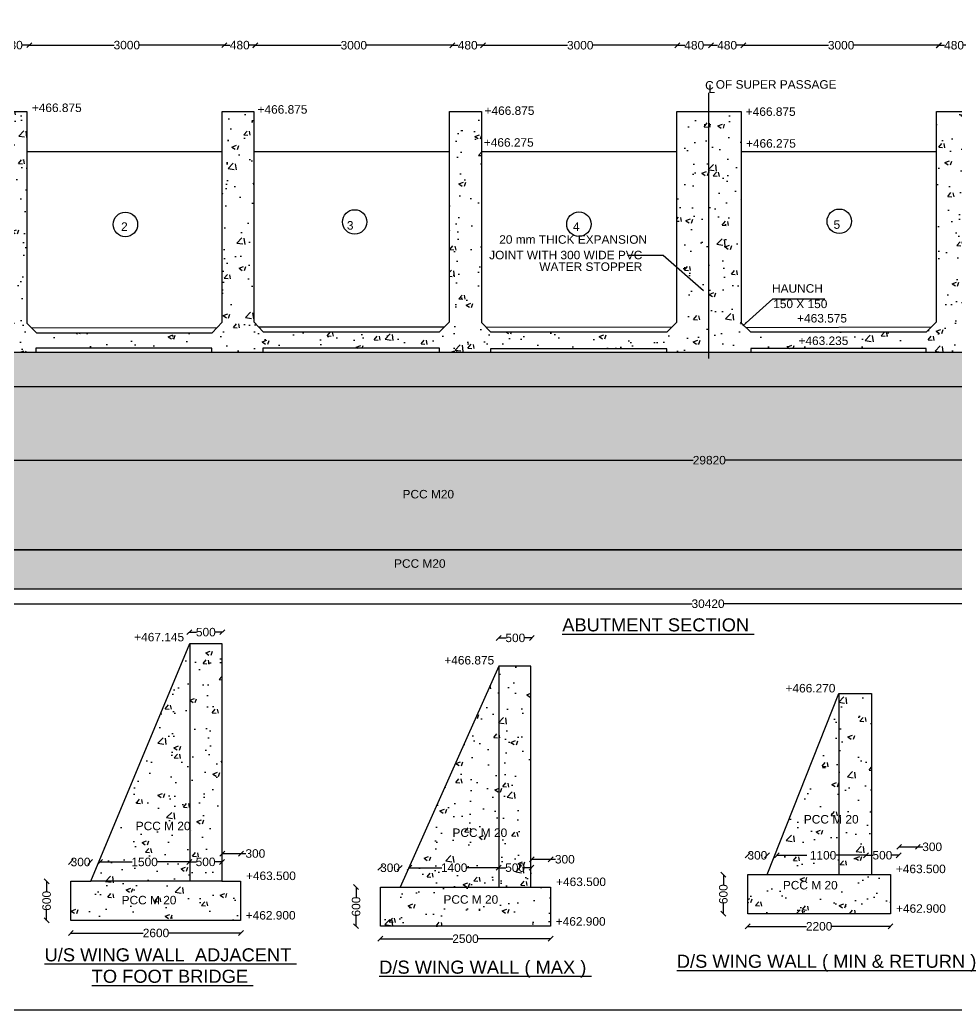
# Model space of a CAD drawing. Header units: millimetres. Extents: x 5124 to 2827070, y 2311 to 44738236.
# Drawn here: x 2788295 to 2802609, y 44707990 to 44723133 of the extents above; entities that cross this region are included whole.
import ezdxf

# ---------------------------------------------------------------- set-up
doc = ezdxf.new("R2010")
doc.units = ezdxf.units.MM
doc.header["$MEASUREMENT"] = 0
doc.layers.add('TEXT', color=7, linetype='Continuous')
doc.styles.get("Standard").update_dxf_attribs({"font": 'arial.ttf', "height": 130})
doc.dimstyles.get("Standard").update_dxf_attribs({"dimtxt": 130, "dimasz": 75, "dimexe": 0.18, "dimexo": 0.0625, "dimgap": 0.09, "dimtad": 0, "dimdec": 0, "dimzin": 0, "dimdsep": 46, "dimtxsty": 'Standard', "dimblk": 'OBLIQUE', "dimcen": 0.09, "dimse1": 1, "dimse2": 1, "dimadec": 0, "dimazin": 0, "dimtfac": 1, "dimtdec": 0, "dimtofl": 0, "dimtmove": 0, "dimatfit": 3, "dimfxl": 1, "dimtolj": 1, "dimtzin": 0, "dimarcsym": 0})
pattern_1 = [(50, (0, 0), (717.2601826, -62.752135), [75, -825]), (355, (0, 0), (-138.751334, 752.192134), [60, -660]), (100.4514, (59.8, -5.2), (578.509382, 689.439542), [63.74019, -701.142112]), (46.1842, (0, 200), (1067.241049, -165.519014), [112.5, -1237.5]), (96.6356, (88.9, 186.2), (934.662706, 974.11787), [95.610288, -1051.713]), (351.1842, (0, 200), (934.661945, 974.1186), [90, -990]), (21, (100, 150), (596.907052, -402.618891), [75, -825]), (326, (100, 150), (243.315332, 725.150045), [60, -660]), (71.4514, (149.74, 116.45), (840.222629, 322.530497), [63.74019, -701.142112]), (37.5, (0, 0), (12.1598553, 332.8938538), [0, -652, 0, -670, 0, -662.5]), (7.5, (0, 0), (263.0695374, 394.411712), [0, -382, 0, -637, 0, -252.5]), (327.5, (-223, 0), (533.8224362, -22.5548717), [0, -250, 0, -780, 0, -1035]), (317.5, (-323, 0), (583.1861693, 100.1049823), [0, -325, 0, -518, 0, -735])]

# ---------------------------------------------------------------- blocks, each defined once
blk = doc.blocks.new('_Oblique')
at = {"color": 0, "linetype": 'ByBlock', "lineweight": -2}
blk.add_line((-0.5, -0.5), (0.5, 0.5), dxfattribs=at)
blk = doc.blocks.new('*D25')
at = {"layer": 'Defpoints', "color": 0, "transparency": 16777216}
for p in [(2787937, 44722746), (2788441, 44722746), (2788441, 44722746)]:
    blk.add_point(p, dxfattribs=at)
at = {"layer": 'TEXT', "color": 0, "lineweight": -2, "transparency": 16777216}
for p, q in [((2787937, 44722746), (2788043, 44722746)), ((2788441, 44722746), (2788335, 44722746))]:
    blk.add_line(p, q, dxfattribs=at)
at = {"layer": 'TEXT', "color": 0, "lineweight": -2, "transparency": 16777216, "xscale": 75, "yscale": 75, "zscale": 75, "rotation": 180}
blk.add_blockref('_Oblique', (2787937, 44722746), dxfattribs=at)
at = {"layer": 'TEXT', "color": 0, "lineweight": -2, "transparency": 16777216, "xscale": 75, "yscale": 75, "zscale": 75}
blk.add_blockref('_Oblique', (2788441, 44722746), dxfattribs=at)
at = {"layer": 'TEXT', "color": 0, "transparency": 16777216, "insert": (2788189, 44722746), "char_height": 130, "attachment_point": 5}
blk.add_mtext('\\A1;480', dxfattribs=at)
blk = doc.blocks.new('*D26')
at = {"layer": 'Defpoints', "color": 0, "transparency": 16777216}
for p in [(2788441, 44722746), (2791421, 44722746), (2791421, 44722746)]:
    blk.add_point(p, dxfattribs=at)
at = {"layer": 'TEXT', "color": 0, "lineweight": -2, "transparency": 16777216}
for p, q in [((2788441, 44722746), (2789737, 44722746)), ((2791421, 44722746), (2790125, 44722746))]:
    blk.add_line(p, q, dxfattribs=at)
at = {"layer": 'TEXT', "color": 0, "lineweight": -2, "transparency": 16777216, "xscale": 75, "yscale": 75, "zscale": 75, "rotation": 180}
blk.add_blockref('_Oblique', (2788441, 44722746), dxfattribs=at)
at = {"layer": 'TEXT', "color": 0, "lineweight": -2, "transparency": 16777216, "xscale": 75, "yscale": 75, "zscale": 75}
blk.add_blockref('_Oblique', (2791421, 44722746), dxfattribs=at)
at = {"layer": 'TEXT', "color": 0, "transparency": 16777216, "insert": (2789931, 44722746), "char_height": 130, "attachment_point": 5}
blk.add_mtext('\\A1;3000', dxfattribs=at)
blk = doc.blocks.new('*D27')
at = {"layer": 'Defpoints', "color": 0, "transparency": 16777216}
for p in [(2791421, 44722746), (2791895, 44722746), (2791895, 44722746)]:
    blk.add_point(p, dxfattribs=at)
at = {"layer": 'TEXT', "color": 0, "lineweight": -2, "transparency": 16777216}
for p, q in [((2791421, 44722746), (2791512, 44722746)), ((2791895, 44722746), (2791804, 44722746))]:
    blk.add_line(p, q, dxfattribs=at)
at = {"layer": 'TEXT', "color": 0, "lineweight": -2, "transparency": 16777216, "xscale": 75, "yscale": 75, "zscale": 75, "rotation": 180}
blk.add_blockref('_Oblique', (2791421, 44722746), dxfattribs=at)
at = {"layer": 'TEXT', "color": 0, "lineweight": -2, "transparency": 16777216, "xscale": 75, "yscale": 75, "zscale": 75}
blk.add_blockref('_Oblique', (2791895, 44722746), dxfattribs=at)
at = {"layer": 'TEXT', "color": 0, "transparency": 16777216, "insert": (2791658, 44722746), "char_height": 130, "attachment_point": 5}
blk.add_mtext('\\A1;480', dxfattribs=at)
blk = doc.blocks.new('*D28')
at = {"layer": 'Defpoints', "color": 0, "transparency": 16777216}
for p in [(2791895, 44722746), (2794907, 44722746), (2794907, 44722744)]:
    blk.add_point(p, dxfattribs=at)
at = {"layer": 'TEXT', "color": 0, "lineweight": -2, "transparency": 16777216}
for p, q in [((2791895, 44722744), (2793207, 44722744)), ((2794907, 44722744), (2793595, 44722744))]:
    blk.add_line(p, q, dxfattribs=at)
at = {"layer": 'TEXT', "color": 0, "lineweight": -2, "transparency": 16777216, "xscale": 75, "yscale": 75, "zscale": 75, "rotation": 180}
blk.add_blockref('_Oblique', (2791895, 44722744), dxfattribs=at)
at = {"layer": 'TEXT', "color": 0, "lineweight": -2, "transparency": 16777216, "xscale": 75, "yscale": 75, "zscale": 75}
blk.add_blockref('_Oblique', (2794907, 44722744), dxfattribs=at)
at = {"layer": 'TEXT', "color": 0, "transparency": 16777216, "insert": (2793401, 44722744), "char_height": 130, "attachment_point": 5}
blk.add_mtext('\\A1;3000', dxfattribs=at)
blk = doc.blocks.new('*D29')
at = {"layer": 'Defpoints', "color": 0, "transparency": 16777216}
for p in [(2794907, 44722744), (2795377, 44722744), (2795377, 44722744)]:
    blk.add_point(p, dxfattribs=at)
at = {"layer": 'TEXT', "color": 0, "lineweight": -2, "transparency": 16777216}
for p, q in [((2794907, 44722744), (2794996, 44722744)), ((2795377, 44722744), (2795288, 44722744))]:
    blk.add_line(p, q, dxfattribs=at)
at = {"layer": 'TEXT', "color": 0, "lineweight": -2, "transparency": 16777216, "xscale": 75, "yscale": 75, "zscale": 75, "rotation": 180}
blk.add_blockref('_Oblique', (2794907, 44722744), dxfattribs=at)
at = {"layer": 'TEXT', "color": 0, "lineweight": -2, "transparency": 16777216, "xscale": 75, "yscale": 75, "zscale": 75}
blk.add_blockref('_Oblique', (2795377, 44722744), dxfattribs=at)
at = {"layer": 'TEXT', "color": 0, "transparency": 16777216, "insert": (2795142, 44722744), "char_height": 130, "attachment_point": 5}
blk.add_mtext('\\A1;480', dxfattribs=at)
blk = doc.blocks.new('*D30')
at = {"layer": 'Defpoints', "color": 0, "transparency": 16777216}
for p in [(2795377, 44722744), (2798347, 44722744), (2798347, 44722744)]:
    blk.add_point(p, dxfattribs=at)
at = {"layer": 'TEXT', "color": 0, "lineweight": -2, "transparency": 16777216}
for p, q in [((2795377, 44722744), (2796668, 44722744)), ((2798347, 44722744), (2797056, 44722744))]:
    blk.add_line(p, q, dxfattribs=at)
at = {"layer": 'TEXT', "color": 0, "lineweight": -2, "transparency": 16777216, "xscale": 75, "yscale": 75, "zscale": 75, "rotation": 180}
blk.add_blockref('_Oblique', (2795377, 44722744), dxfattribs=at)
at = {"layer": 'TEXT', "color": 0, "lineweight": -2, "transparency": 16777216, "xscale": 75, "yscale": 75, "zscale": 75}
blk.add_blockref('_Oblique', (2798347, 44722744), dxfattribs=at)
at = {"layer": 'TEXT', "color": 0, "transparency": 16777216, "insert": (2796862, 44722744), "char_height": 130, "attachment_point": 5}
blk.add_mtext('\\A1;3000', dxfattribs=at)
blk = doc.blocks.new('*D31')
at = {"layer": 'Defpoints', "color": 0, "transparency": 16777216}
for p in [(2798347, 44722744), (2798863, 44722744), (2798863, 44722744)]:
    blk.add_point(p, dxfattribs=at)
at = {"layer": 'TEXT', "color": 0, "lineweight": -2, "transparency": 16777216}
for p, q in [((2798347, 44722744), (2798459, 44722744)), ((2798863, 44722744), (2798751, 44722744))]:
    blk.add_line(p, q, dxfattribs=at)
at = {"layer": 'TEXT', "color": 0, "lineweight": -2, "transparency": 16777216, "xscale": 75, "yscale": 75, "zscale": 75, "rotation": 180}
blk.add_blockref('_Oblique', (2798347, 44722744), dxfattribs=at)
at = {"layer": 'TEXT', "color": 0, "lineweight": -2, "transparency": 16777216, "xscale": 75, "yscale": 75, "zscale": 75}
blk.add_blockref('_Oblique', (2798863, 44722744), dxfattribs=at)
at = {"layer": 'TEXT', "color": 0, "transparency": 16777216, "insert": (2798605, 44722744), "char_height": 130, "attachment_point": 5}
blk.add_mtext('\\A1;480', dxfattribs=at)
blk = doc.blocks.new('*D32')
at = {"layer": 'Defpoints', "color": 0, "transparency": 16777216}
for p in [(2798863, 44722744), (2799354, 44722744), (2799354, 44722744)]:
    blk.add_point(p, dxfattribs=at)
at = {"layer": 'TEXT', "color": 0, "lineweight": -2, "transparency": 16777216}
for p, q in [((2798863, 44722744), (2798962, 44722744)), ((2799354, 44722744), (2799254, 44722744))]:
    blk.add_line(p, q, dxfattribs=at)
at = {"layer": 'TEXT', "color": 0, "lineweight": -2, "transparency": 16777216, "xscale": 75, "yscale": 75, "zscale": 75, "rotation": 180}
blk.add_blockref('_Oblique', (2798863, 44722744), dxfattribs=at)
at = {"layer": 'TEXT', "color": 0, "lineweight": -2, "transparency": 16777216, "xscale": 75, "yscale": 75, "zscale": 75}
blk.add_blockref('_Oblique', (2799354, 44722744), dxfattribs=at)
at = {"layer": 'TEXT', "color": 0, "transparency": 16777216, "insert": (2799108, 44722744), "char_height": 130, "attachment_point": 5}
blk.add_mtext('\\A1;480', dxfattribs=at)
blk = doc.blocks.new('*D33')
at = {"layer": 'Defpoints', "color": 0, "transparency": 16777216}
for p in [(2799354, 44722744), (2802347, 44722744), (2802347, 44722744)]:
    blk.add_point(p, dxfattribs=at)
at = {"layer": 'TEXT', "color": 0, "lineweight": -2, "transparency": 16777216}
for p, q in [((2799354, 44722744), (2800657, 44722744)), ((2802347, 44722744), (2801044, 44722744))]:
    blk.add_line(p, q, dxfattribs=at)
at = {"layer": 'TEXT', "color": 0, "lineweight": -2, "transparency": 16777216, "xscale": 75, "yscale": 75, "zscale": 75, "rotation": 180}
blk.add_blockref('_Oblique', (2799354, 44722744), dxfattribs=at)
at = {"layer": 'TEXT', "color": 0, "lineweight": -2, "transparency": 16777216, "xscale": 75, "yscale": 75, "zscale": 75}
blk.add_blockref('_Oblique', (2802347, 44722744), dxfattribs=at)
at = {"layer": 'TEXT', "color": 0, "transparency": 16777216, "insert": (2800850, 44722744), "char_height": 130, "attachment_point": 5}
blk.add_mtext('\\A1;3000', dxfattribs=at)
blk = doc.blocks.new('*D34')
at = {"layer": 'Defpoints', "color": 0, "transparency": 16777216}
for p in [(2802343, 44722745), (2802812, 44722745), (2802812, 44722744)]:
    blk.add_point(p, dxfattribs=at)
at = {"layer": 'TEXT', "color": 0, "lineweight": -2, "transparency": 16777216}
for p, q in [((2802343, 44722744), (2802431, 44722744)), ((2802812, 44722744), (2802723, 44722744))]:
    blk.add_line(p, q, dxfattribs=at)
at = {"layer": 'TEXT', "color": 0, "lineweight": -2, "transparency": 16777216, "xscale": 75, "yscale": 75, "zscale": 75, "rotation": 180}
blk.add_blockref('_Oblique', (2802343, 44722744), dxfattribs=at)
at = {"layer": 'TEXT', "color": 0, "lineweight": -2, "transparency": 16777216, "xscale": 75, "yscale": 75, "zscale": 75}
blk.add_blockref('_Oblique', (2802812, 44722744), dxfattribs=at)
at = {"layer": 'TEXT', "color": 0, "transparency": 16777216, "insert": (2802577, 44722744), "char_height": 130, "attachment_point": 5}
blk.add_mtext('\\A1;480', dxfattribs=at)
blk = doc.blocks.new('*D62')
at = {"layer": 'Defpoints', "color": 0, "transparency": 16777216}
for p in [(2791392, 44713770), (2790885, 44713531), (2791392, 44713531)]:
    blk.add_point(p, dxfattribs=at)
at = {"layer": 'TEXT', "color": 0, "lineweight": -2, "transparency": 16777216}
for p, q in [((2790885, 44713770), (2790995, 44713770)), ((2791392, 44713770), (2791282, 44713770))]:
    blk.add_line(p, q, dxfattribs=at)
at = {"layer": 'TEXT', "color": 0, "lineweight": -2, "transparency": 16777216, "xscale": 75, "yscale": 75, "zscale": 75, "rotation": 180}
blk.add_blockref('_Oblique', (2790885, 44713770), dxfattribs=at)
at = {"layer": 'TEXT', "color": 0, "lineweight": -2, "transparency": 16777216, "xscale": 75, "yscale": 75, "zscale": 75}
blk.add_blockref('_Oblique', (2791392, 44713770), dxfattribs=at)
at = {"layer": 'TEXT', "color": 0, "transparency": 16777216, "insert": (2791139, 44713770), "char_height": 130, "attachment_point": 5}
blk.add_mtext('\\A1;500', dxfattribs=at)
blk = doc.blocks.new('*D63')
at = {"layer": 'Defpoints', "color": 0, "transparency": 16777216}
for p in [(2789371, 44710255), (2789076, 44709960), (2789371, 44709960)]:
    blk.add_point(p, dxfattribs=at)
at = {"layer": 'TEXT', "color": 0, "lineweight": -2, "transparency": 16777216}
for p, q in [((2789076, 44710255), (2789080, 44710255)), ((2789371, 44710255), (2789367, 44710255))]:
    blk.add_line(p, q, dxfattribs=at)
at = {"layer": 'TEXT', "color": 0, "lineweight": -2, "transparency": 16777216, "xscale": 75, "yscale": 75, "zscale": 75, "rotation": 180}
blk.add_blockref('_Oblique', (2789076, 44710255), dxfattribs=at)
at = {"layer": 'TEXT', "color": 0, "lineweight": -2, "transparency": 16777216, "xscale": 75, "yscale": 75, "zscale": 75}
blk.add_blockref('_Oblique', (2789371, 44710255), dxfattribs=at)
at = {"layer": 'TEXT', "color": 0, "transparency": 16777216, "insert": (2789224, 44710255), "char_height": 130, "attachment_point": 5}
blk.add_mtext('\\A1;300', dxfattribs=at)
blk = doc.blocks.new('*D64')
at = {"layer": 'Defpoints', "color": 0, "transparency": 16777216}
for p in [(2789521, 44710255), (2790885, 44710256), (2790885, 44710224)]:
    blk.add_point(p, dxfattribs=at)
at = {"layer": 'TEXT', "color": 0, "lineweight": -2, "transparency": 16777216}
for p, q in [((2789521, 44710256), (2790015, 44710256)), ((2790885, 44710256), (2790391, 44710256))]:
    blk.add_line(p, q, dxfattribs=at)
at = {"layer": 'TEXT', "color": 0, "lineweight": -2, "transparency": 16777216, "xscale": 75, "yscale": 75, "zscale": 75, "rotation": 180}
blk.add_blockref('_Oblique', (2789521, 44710256), dxfattribs=at)
at = {"layer": 'TEXT', "color": 0, "lineweight": -2, "transparency": 16777216, "xscale": 75, "yscale": 75, "zscale": 75}
blk.add_blockref('_Oblique', (2790885, 44710256), dxfattribs=at)
at = {"layer": 'TEXT', "color": 0, "transparency": 16777216, "insert": (2790203, 44710256), "char_height": 130, "attachment_point": 5}
blk.add_mtext('\\A1;1500', dxfattribs=at)
blk = doc.blocks.new('*D61')
at = {"layer": 'Defpoints', "color": 0, "transparency": 16777216}
for p in [(2790885, 44710256), (2791385, 44710257), (2791385, 44710256)]:
    blk.add_point(p, dxfattribs=at)
at = {"layer": 'TEXT', "color": 0, "lineweight": -2, "transparency": 16777216}
for p, q in [((2790885, 44710257), (2790992, 44710257)), ((2791385, 44710257), (2791279, 44710257))]:
    blk.add_line(p, q, dxfattribs=at)
at = {"layer": 'TEXT', "color": 0, "lineweight": -2, "transparency": 16777216, "xscale": 75, "yscale": 75, "zscale": 75, "rotation": 180}
blk.add_blockref('_Oblique', (2790885, 44710257), dxfattribs=at)
at = {"layer": 'TEXT', "color": 0, "lineweight": -2, "transparency": 16777216, "xscale": 75, "yscale": 75, "zscale": 75}
blk.add_blockref('_Oblique', (2791385, 44710257), dxfattribs=at)
at = {"layer": 'TEXT', "color": 0, "transparency": 16777216, "insert": (2791135, 44710257), "char_height": 130, "attachment_point": 5}
blk.add_mtext('\\A1;500', dxfattribs=at)
blk = doc.blocks.new('*D65')
at = {"layer": 'Defpoints', "color": 0, "transparency": 16777216}
for p in [(2791677, 44710385), (2791392, 44709960), (2791677, 44709960)]:
    blk.add_point(p, dxfattribs=at)
at = {"layer": 'TEXT', "color": 0, "lineweight": -2, "transparency": 16777216}
for p, q in [((2791392, 44710385), (2791677, 44710385)), ((2791677, 44710385), (2791752, 44710385))]:
    blk.add_line(p, q, dxfattribs=at)
at = {"layer": 'TEXT', "color": 0, "lineweight": -2, "transparency": 16777216, "xscale": 75, "yscale": 75, "zscale": 75, "rotation": 180}
blk.add_blockref('_Oblique', (2791392, 44710385), dxfattribs=at)
at = {"layer": 'TEXT', "color": 0, "lineweight": -2, "transparency": 16777216, "xscale": 75, "yscale": 75, "zscale": 75}
blk.add_blockref('_Oblique', (2791677, 44710385), dxfattribs=at)
at = {"layer": 'TEXT', "color": 0, "transparency": 16777216, "insert": (2791896, 44710385), "char_height": 130, "attachment_point": 5}
blk.add_mtext('\\A1;300', dxfattribs=at)
blk = doc.blocks.new('*D66')
at = {"layer": 'Defpoints', "color": 0, "transparency": 16777216}
for p in [(2789076, 44709960), (2788705, 44709363), (2789076, 44709363)]:
    blk.add_point(p, dxfattribs=at)
at = {"layer": 'TEXT', "color": 0, "lineweight": -2, "transparency": 16777216}
for p, q in [((2788705, 44709960), (2788705, 44709805)), ((2788705, 44709363), (2788705, 44709518))]:
    blk.add_line(p, q, dxfattribs=at)
at = {"layer": 'TEXT', "color": 0, "lineweight": -2, "transparency": 16777216, "xscale": 75, "yscale": 75, "zscale": 75}
for p, rotation in [((2788705, 44709960), 90), ((2788705, 44709363), 270)]:
    blk.add_blockref('_Oblique', p, dxfattribs=dict(at, rotation=rotation))
at = {"layer": 'TEXT', "color": 0, "transparency": 16777216, "insert": (2788705, 44709662), "char_height": 130, "attachment_point": 5, "rotation": 90}
blk.add_mtext('\\A1;600', dxfattribs=at)
blk = doc.blocks.new('*D67')
at = {"layer": 'Defpoints', "color": 0, "transparency": 16777216}
for p in [(2789076, 44709363), (2791677, 44709363), (2791677, 44709170)]:
    blk.add_point(p, dxfattribs=at)
at = {"layer": 'TEXT', "color": 0, "lineweight": -2, "transparency": 16777216}
for p, q in [((2789076, 44709170), (2790182, 44709170)), ((2791677, 44709170), (2790572, 44709170))]:
    blk.add_line(p, q, dxfattribs=at)
at = {"layer": 'TEXT', "color": 0, "lineweight": -2, "transparency": 16777216, "xscale": 75, "yscale": 75, "zscale": 75, "rotation": 180}
blk.add_blockref('_Oblique', (2789076, 44709170), dxfattribs=at)
at = {"layer": 'TEXT', "color": 0, "lineweight": -2, "transparency": 16777216, "xscale": 75, "yscale": 75, "zscale": 75}
blk.add_blockref('_Oblique', (2791677, 44709170), dxfattribs=at)
at = {"layer": 'TEXT', "color": 0, "transparency": 16777216, "insert": (2790377, 44709170), "char_height": 130, "attachment_point": 5}
blk.add_mtext('\\A1;2600', dxfattribs=at)
blk = doc.blocks.new('*D69')
at = {"layer": 'Defpoints', "color": 0, "transparency": 16777216}
for p in [(2796123, 44713682), (2795617, 44713443), (2796123, 44713443)]:
    blk.add_point(p, dxfattribs=at)
at = {"layer": 'TEXT', "color": 0, "lineweight": -2, "transparency": 16777216}
for p, q in [((2795617, 44713682), (2795727, 44713682)), ((2796123, 44713682), (2796014, 44713682))]:
    blk.add_line(p, q, dxfattribs=at)
at = {"layer": 'TEXT', "color": 0, "lineweight": -2, "transparency": 16777216, "xscale": 75, "yscale": 75, "zscale": 75, "rotation": 180}
blk.add_blockref('_Oblique', (2795617, 44713682), dxfattribs=at)
at = {"layer": 'TEXT', "color": 0, "lineweight": -2, "transparency": 16777216, "xscale": 75, "yscale": 75, "zscale": 75}
blk.add_blockref('_Oblique', (2796123, 44713682), dxfattribs=at)
at = {"layer": 'TEXT', "color": 0, "transparency": 16777216, "insert": (2795870, 44713682), "char_height": 130, "attachment_point": 5}
blk.add_mtext('\\A1;500', dxfattribs=at)
blk = doc.blocks.new('*D70')
at = {"layer": 'Defpoints', "color": 0, "transparency": 16777216}
for p in [(2794103, 44710167), (2793808, 44709872), (2794103, 44709872)]:
    blk.add_point(p, dxfattribs=at)
at = {"layer": 'TEXT', "color": 0, "lineweight": -2, "transparency": 16777216}
for p, q in [((2793808, 44710167), (2793812, 44710167)), ((2794103, 44710167), (2794099, 44710167))]:
    blk.add_line(p, q, dxfattribs=at)
at = {"layer": 'TEXT', "color": 0, "lineweight": -2, "transparency": 16777216, "xscale": 75, "yscale": 75, "zscale": 75, "rotation": 180}
blk.add_blockref('_Oblique', (2793808, 44710167), dxfattribs=at)
at = {"layer": 'TEXT', "color": 0, "lineweight": -2, "transparency": 16777216, "xscale": 75, "yscale": 75, "zscale": 75}
blk.add_blockref('_Oblique', (2794103, 44710167), dxfattribs=at)
at = {"layer": 'TEXT', "color": 0, "transparency": 16777216, "insert": (2793955, 44710167), "char_height": 130, "attachment_point": 5}
blk.add_mtext('\\A1;300', dxfattribs=at)
blk = doc.blocks.new('*D71')
at = {"layer": 'Defpoints', "color": 0, "transparency": 16777216}
for p in [(2794253, 44710167), (2795617, 44710168), (2795617, 44710136)]:
    blk.add_point(p, dxfattribs=at)
at = {"layer": 'TEXT', "color": 0, "lineweight": -2, "transparency": 16777216}
for p, q in [((2794253, 44710168), (2794747, 44710168)), ((2795617, 44710168), (2795123, 44710168))]:
    blk.add_line(p, q, dxfattribs=at)
at = {"layer": 'TEXT', "color": 0, "lineweight": -2, "transparency": 16777216, "xscale": 75, "yscale": 75, "zscale": 75, "rotation": 180}
blk.add_blockref('_Oblique', (2794253, 44710168), dxfattribs=at)
at = {"layer": 'TEXT', "color": 0, "lineweight": -2, "transparency": 16777216, "xscale": 75, "yscale": 75, "zscale": 75}
blk.add_blockref('_Oblique', (2795617, 44710168), dxfattribs=at)
at = {"layer": 'TEXT', "color": 0, "transparency": 16777216, "insert": (2794935, 44710168), "char_height": 130, "attachment_point": 5}
blk.add_mtext('\\A1;1400', dxfattribs=at)
blk = doc.blocks.new('*D68')
at = {"layer": 'Defpoints', "color": 0, "transparency": 16777216}
for p in [(2795617, 44710168), (2796117, 44710169), (2796117, 44710168)]:
    blk.add_point(p, dxfattribs=at)
at = {"layer": 'TEXT', "color": 0, "lineweight": -2, "transparency": 16777216}
for p, q in [((2795617, 44710169), (2795723, 44710169)), ((2796117, 44710169), (2796010, 44710169))]:
    blk.add_line(p, q, dxfattribs=at)
at = {"layer": 'TEXT', "color": 0, "lineweight": -2, "transparency": 16777216, "xscale": 75, "yscale": 75, "zscale": 75, "rotation": 180}
blk.add_blockref('_Oblique', (2795617, 44710169), dxfattribs=at)
at = {"layer": 'TEXT', "color": 0, "lineweight": -2, "transparency": 16777216, "xscale": 75, "yscale": 75, "zscale": 75}
blk.add_blockref('_Oblique', (2796117, 44710169), dxfattribs=at)
at = {"layer": 'TEXT', "color": 0, "transparency": 16777216, "insert": (2795867, 44710169), "char_height": 130, "attachment_point": 5}
blk.add_mtext('\\A1;500', dxfattribs=at)
blk = doc.blocks.new('*D72')
at = {"layer": 'Defpoints', "color": 0, "transparency": 16777216}
for p in [(2796409, 44710297), (2796123, 44709872), (2796409, 44709872)]:
    blk.add_point(p, dxfattribs=at)
at = {"layer": 'TEXT', "color": 0, "lineweight": -2, "transparency": 16777216}
for p, q in [((2796123, 44710297), (2796409, 44710297)), ((2796409, 44710297), (2796484, 44710297))]:
    blk.add_line(p, q, dxfattribs=at)
at = {"layer": 'TEXT', "color": 0, "lineweight": -2, "transparency": 16777216, "xscale": 75, "yscale": 75, "zscale": 75, "rotation": 180}
blk.add_blockref('_Oblique', (2796123, 44710297), dxfattribs=at)
at = {"layer": 'TEXT', "color": 0, "lineweight": -2, "transparency": 16777216, "xscale": 75, "yscale": 75, "zscale": 75}
blk.add_blockref('_Oblique', (2796409, 44710297), dxfattribs=at)
at = {"layer": 'TEXT', "color": 0, "transparency": 16777216, "insert": (2796627, 44710297), "char_height": 130, "attachment_point": 5}
blk.add_mtext('\\A1;300', dxfattribs=at)
blk = doc.blocks.new('*D73')
at = {"layer": 'Defpoints', "color": 0, "transparency": 16777216}
for p in [(2793808, 44709872), (2793436, 44709275), (2793808, 44709275)]:
    blk.add_point(p, dxfattribs=at)
at = {"layer": 'TEXT', "color": 0, "lineweight": -2, "transparency": 16777216}
for p, q in [((2793436, 44709872), (2793436, 44709718)), ((2793436, 44709275), (2793436, 44709430))]:
    blk.add_line(p, q, dxfattribs=at)
at = {"layer": 'TEXT', "color": 0, "lineweight": -2, "transparency": 16777216, "xscale": 75, "yscale": 75, "zscale": 75}
for p, rotation in [((2793436, 44709872), 90), ((2793436, 44709275), 270)]:
    blk.add_blockref('_Oblique', p, dxfattribs=dict(at, rotation=rotation))
at = {"layer": 'TEXT', "color": 0, "transparency": 16777216, "insert": (2793436, 44709574), "char_height": 130, "attachment_point": 5, "rotation": 90}
blk.add_mtext('\\A1;600', dxfattribs=at)
blk = doc.blocks.new('*D74')
at = {"layer": 'Defpoints', "color": 0, "transparency": 16777216}
for p in [(2793808, 44709275), (2796409, 44709275), (2796409, 44709082)]:
    blk.add_point(p, dxfattribs=at)
at = {"layer": 'TEXT', "color": 0, "lineweight": -2, "transparency": 16777216}
for p, q in [((2793808, 44709082), (2794913, 44709082)), ((2796409, 44709082), (2795304, 44709082))]:
    blk.add_line(p, q, dxfattribs=at)
at = {"layer": 'TEXT', "color": 0, "lineweight": -2, "transparency": 16777216, "xscale": 75, "yscale": 75, "zscale": 75, "rotation": 180}
blk.add_blockref('_Oblique', (2793808, 44709082), dxfattribs=at)
at = {"layer": 'TEXT', "color": 0, "lineweight": -2, "transparency": 16777216, "xscale": 75, "yscale": 75, "zscale": 75}
blk.add_blockref('_Oblique', (2796409, 44709082), dxfattribs=at)
at = {"layer": 'TEXT', "color": 0, "transparency": 16777216, "insert": (2795108, 44709082), "char_height": 130, "attachment_point": 5}
blk.add_mtext('\\A1;2500', dxfattribs=at)
blk = doc.blocks.new('*D76')
at = {"layer": 'Defpoints', "color": 0, "transparency": 16777216}
for p in [(2799717, 44710357), (2799422, 44710062), (2799717, 44710062)]:
    blk.add_point(p, dxfattribs=at)
at = {"layer": 'TEXT', "color": 0, "lineweight": -2, "transparency": 16777216}
for p, q in [((2799422, 44710357), (2799426, 44710357)), ((2799717, 44710357), (2799713, 44710357))]:
    blk.add_line(p, q, dxfattribs=at)
at = {"layer": 'TEXT', "color": 0, "lineweight": -2, "transparency": 16777216, "xscale": 75, "yscale": 75, "zscale": 75, "rotation": 180}
blk.add_blockref('_Oblique', (2799422, 44710357), dxfattribs=at)
at = {"layer": 'TEXT', "color": 0, "lineweight": -2, "transparency": 16777216, "xscale": 75, "yscale": 75, "zscale": 75}
blk.add_blockref('_Oblique', (2799717, 44710357), dxfattribs=at)
at = {"layer": 'TEXT', "color": 0, "transparency": 16777216, "insert": (2799570, 44710357), "char_height": 130, "attachment_point": 5}
blk.add_mtext('\\A1;300', dxfattribs=at)
blk = doc.blocks.new('*D77')
at = {"layer": 'Defpoints', "color": 0, "transparency": 16777216}
for p in [(2799867, 44710357), (2801231, 44710358), (2801231, 44710326)]:
    blk.add_point(p, dxfattribs=at)
at = {"layer": 'TEXT', "color": 0, "lineweight": -2, "transparency": 16777216}
for p, q in [((2799867, 44710358), (2800326, 44710358)), ((2801231, 44710358), (2800772, 44710358))]:
    blk.add_line(p, q, dxfattribs=at)
at = {"layer": 'TEXT', "color": 0, "lineweight": -2, "transparency": 16777216, "xscale": 75, "yscale": 75, "zscale": 75, "rotation": 180}
blk.add_blockref('_Oblique', (2799867, 44710358), dxfattribs=at)
at = {"layer": 'TEXT', "color": 0, "lineweight": -2, "transparency": 16777216, "xscale": 75, "yscale": 75, "zscale": 75}
blk.add_blockref('_Oblique', (2801231, 44710358), dxfattribs=at)
at = {"layer": 'TEXT', "color": 0, "transparency": 16777216, "insert": (2800549, 44710358), "char_height": 130, "attachment_point": 5}
blk.add_mtext('\\A1; 1100', dxfattribs=at)
blk = doc.blocks.new('*D75')
at = {"layer": 'Defpoints', "color": 0, "transparency": 16777216}
for p in [(2801231, 44710358), (2801731, 44710359), (2801731, 44710358)]:
    blk.add_point(p, dxfattribs=at)
at = {"layer": 'TEXT', "color": 0, "lineweight": -2, "transparency": 16777216}
for p, q in [((2801231, 44710359), (2801337, 44710359)), ((2801731, 44710359), (2801624, 44710359))]:
    blk.add_line(p, q, dxfattribs=at)
at = {"layer": 'TEXT', "color": 0, "lineweight": -2, "transparency": 16777216, "xscale": 75, "yscale": 75, "zscale": 75, "rotation": 180}
blk.add_blockref('_Oblique', (2801231, 44710359), dxfattribs=at)
at = {"layer": 'TEXT', "color": 0, "lineweight": -2, "transparency": 16777216, "xscale": 75, "yscale": 75, "zscale": 75}
blk.add_blockref('_Oblique', (2801731, 44710359), dxfattribs=at)
at = {"layer": 'TEXT', "color": 0, "transparency": 16777216, "insert": (2801481, 44710359), "char_height": 130, "attachment_point": 5}
blk.add_mtext('\\A1;500', dxfattribs=at)
blk = doc.blocks.new('*D78')
at = {"layer": 'Defpoints', "color": 0, "transparency": 16777216}
for p in [(2802023, 44710487), (2801738, 44710062), (2802023, 44710062)]:
    blk.add_point(p, dxfattribs=at)
at = {"layer": 'TEXT', "color": 0, "lineweight": -2, "transparency": 16777216}
for p, q in [((2801738, 44710487), (2802023, 44710487)), ((2802023, 44710487), (2802098, 44710487))]:
    blk.add_line(p, q, dxfattribs=at)
at = {"layer": 'TEXT', "color": 0, "lineweight": -2, "transparency": 16777216, "xscale": 75, "yscale": 75, "zscale": 75, "rotation": 180}
blk.add_blockref('_Oblique', (2801738, 44710487), dxfattribs=at)
at = {"layer": 'TEXT', "color": 0, "lineweight": -2, "transparency": 16777216, "xscale": 75, "yscale": 75, "zscale": 75}
blk.add_blockref('_Oblique', (2802023, 44710487), dxfattribs=at)
at = {"layer": 'TEXT', "color": 0, "transparency": 16777216, "insert": (2802242, 44710487), "char_height": 130, "attachment_point": 5}
blk.add_mtext('\\A1;300', dxfattribs=at)
blk = doc.blocks.new('*D79')
at = {"layer": 'Defpoints', "color": 0, "transparency": 16777216}
for p in [(2799422, 44710062), (2799050, 44709465), (2799422, 44709465)]:
    blk.add_point(p, dxfattribs=at)
at = {"layer": 'TEXT', "color": 0, "lineweight": -2, "transparency": 16777216}
for p, q in [((2799050, 44710062), (2799050, 44709907)), ((2799050, 44709465), (2799050, 44709620))]:
    blk.add_line(p, q, dxfattribs=at)
at = {"layer": 'TEXT', "color": 0, "lineweight": -2, "transparency": 16777216, "xscale": 75, "yscale": 75, "zscale": 75}
for p, rotation in [((2799050, 44710062), 90), ((2799050, 44709465), 270)]:
    blk.add_blockref('_Oblique', p, dxfattribs=dict(at, rotation=rotation))
at = {"layer": 'TEXT', "color": 0, "transparency": 16777216, "insert": (2799050, 44709764), "char_height": 130, "attachment_point": 5, "rotation": 90}
blk.add_mtext('\\A1;600', dxfattribs=at)
blk = doc.blocks.new('*D80')
at = {"layer": 'Defpoints', "color": 0, "transparency": 16777216}
for p in [(2799422, 44709465), (2801605, 44709465), (2801605, 44709272)]:
    blk.add_point(p, dxfattribs=at)
at = {"layer": 'TEXT', "color": 0, "lineweight": -2, "transparency": 16777216}
for p, q in [((2799422, 44709272), (2800319, 44709272)), ((2801605, 44709272), (2800709, 44709272))]:
    blk.add_line(p, q, dxfattribs=at)
at = {"layer": 'TEXT', "color": 0, "lineweight": -2, "transparency": 16777216, "xscale": 75, "yscale": 75, "zscale": 75, "rotation": 180}
blk.add_blockref('_Oblique', (2799422, 44709272), dxfattribs=at)
at = {"layer": 'TEXT', "color": 0, "lineweight": -2, "transparency": 16777216, "xscale": 75, "yscale": 75, "zscale": 75}
blk.add_blockref('_Oblique', (2801605, 44709272), dxfattribs=at)
at = {"layer": 'TEXT', "color": 0, "transparency": 16777216, "insert": (2800514, 44709272), "char_height": 130, "attachment_point": 5}
blk.add_mtext('\\A1;2200', dxfattribs=at)
blk = doc.blocks.new('*D83')
at = {"layer": 'Defpoints', "color": 0, "transparency": 16777216}
for p in [(2783935, 44716379), (2813735, 44716399), (2813735, 44716379)]:
    blk.add_point(p, dxfattribs=at)
at = {"layer": 'TEXT', "color": 0, "lineweight": -2, "transparency": 16777216}
for p, q in [((2783935, 44716399), (2798589, 44716399)), ((2813735, 44716399), (2799080, 44716399))]:
    blk.add_line(p, q, dxfattribs=at)
at = {"layer": 'TEXT', "color": 0, "lineweight": -2, "transparency": 16777216, "xscale": 75, "yscale": 75, "zscale": 75, "rotation": 180}
blk.add_blockref('_Oblique', (2783935, 44716399), dxfattribs=at)
at = {"layer": 'TEXT', "color": 0, "lineweight": -2, "transparency": 16777216, "xscale": 75, "yscale": 75, "zscale": 75}
blk.add_blockref('_Oblique', (2813735, 44716399), dxfattribs=at)
at = {"layer": 'TEXT', "color": 0, "transparency": 16777216, "insert": (2798835, 44716399), "char_height": 130, "attachment_point": 5}
blk.add_mtext('\\A1;29820', dxfattribs=at)
blk = doc.blocks.new('*D84')
at = {"layer": 'Defpoints', "color": 0, "transparency": 16777216}
for p in [(2783636, 44714425), (2813996, 44714425), (2813996, 44714204)]:
    blk.add_point(p, dxfattribs=at)
at = {"layer": 'TEXT', "color": 0, "lineweight": -2, "transparency": 16777216}
for p, q in [((2783636, 44714204), (2798571, 44714204)), ((2813996, 44714204), (2799060, 44714204))]:
    blk.add_line(p, q, dxfattribs=at)
at = {"layer": 'TEXT', "color": 0, "lineweight": -2, "transparency": 16777216, "xscale": 75, "yscale": 75, "zscale": 75, "rotation": 180}
blk.add_blockref('_Oblique', (2783636, 44714204), dxfattribs=at)
at = {"layer": 'TEXT', "color": 0, "lineweight": -2, "transparency": 16777216, "xscale": 75, "yscale": 75, "zscale": 75}
blk.add_blockref('_Oblique', (2813996, 44714204), dxfattribs=at)
at = {"layer": 'TEXT', "color": 0, "transparency": 16777216, "insert": (2798816, 44714204), "char_height": 130, "attachment_point": 5}
blk.add_mtext('\\A1;30420', dxfattribs=at)

msp = doc.modelspace()

# ---------------------------------------------------------------- hatches: boundary and pattern name
at = {"layer": 'TEXT'}
h = msp.add_hatch(dxfattribs=at)
h.set_pattern_fill('AR-CONC', color=256, scale=100, style=0)
h.set_pattern_definition(pattern_1)
h.paths.add_polyline_path([(2798826, 44721733.4), (2798338.8, 44721733.4), (2798338.8, 44718512.3), (2798191.8, 44718364.4), (2795492.6, 44718364.4), (2795350.7, 44718502.9), (2795350.7, 44721733.4), (2794863.3, 44721733.4), (2794863.3, 44718516.6), (2794709.8, 44718361.4), (2792017.5, 44718361.4), (2791872.7, 44718516.1), (2791872.7, 44721733.4), (2791388.8, 44721733.4), (2791388.8, 44718509.6), (2791235.6, 44718349), (2788550.1, 44718349), (2788404.1, 44718496.2), (2788404.1, 44721733.4), (2787918.5, 44721733.4), (2787918.5, 44718503), (2787766.6, 44718343.3), (2785073.4, 44718343.3), (2784927.2, 44718490.8), (2784927.2, 44721733.4), (2784438.2, 44721733.4), (2784438.2, 44718505.2), (2784338.4, 44718349), (2784338.4, 44718051.5), (2784914.5, 44718051.5), (2784914.5, 44718101.7), (2787766.1, 44718101.7), (2787766.1, 44718051.5), (2788541.9, 44718051.5), (2788541.9, 44718113.1), (2791230.6, 44718113.1), (2791230.6, 44718051.5), (2792010.6, 44718051.5), (2792010.6, 44718112.3), (2794710.4, 44718112.3), (2794710.4, 44718051.5), (2795489.7, 44718051.5), (2795489.7, 44718103.1), (2798186.9, 44718103.1), (2798186.9, 44718051.5), (2798826, 44718051.5)])
h = msp.add_hatch(dxfattribs=at)
h.set_pattern_fill('AR-CONC', color=256, scale=100, style=0)
h.set_pattern_definition(pattern_1)
h.paths.add_polyline_path([(2813211, 44721733.4), (2812725.2, 44721733.4), (2812725.2, 44718498.6), (2812579.5, 44718347.1), (2809890.4, 44718347.1), (2809741.6, 44718497.5), (2809741.6, 44721733.4), (2809262.6, 44721733.4), (2809262.6, 44718505.3), (2809107.5, 44718353.5), (2806413.4, 44718353.5), (2806266.4, 44718503.5), (2806266.4, 44721733.4), (2805781.9, 44721733.4), (2805781.9, 44718513.4), (2805630.8, 44718361.6), (2802933.4, 44718361.6), (2802787.2, 44718508.2), (2802787.2, 44721733.4), (2802306.1, 44721733.4), (2802306.1, 44718516.1), (2802153.2, 44718359.8), (2799465.5, 44718359.8), (2799324, 44718502), (2799324, 44721733.4), (2798826, 44721733.4), (2798826, 44718051.5), (2799467.9, 44718051.5), (2799467.9, 44718106.8), (2802152.8, 44718106.8), (2802152.8, 44718051.5), (2802928.6, 44718051.5), (2802928.6, 44718109.5), (2805627.4, 44718109.5), (2805627.4, 44718051.5), (2806403.5, 44718051.5), (2806403.5, 44718102.1), (2809107.5, 44718102.1), (2809107.5, 44718051.5), (2809886.7, 44718051.5), (2809886.7, 44718096.9), (2812698.9, 44718096.9), (2812698.9, 44718051.5), (2813306.9, 44718051.5), (2813306.9, 44718347.5), (2813211, 44718499.3)])
h = msp.add_hatch(dxfattribs=at)
h.set_pattern_fill('AR-CONC', color=256, scale=100, style=0)
h.set_pattern_definition(pattern_1)
h.paths.add_polyline_path([(2813995.9, 44715030), (2783635.8, 44715030), (2783635.8, 44714425.4), (2813995.9, 44714425.4)])
h.paths.add_polyline_path([(2813695.5, 44718051.5), (2783937, 44718051.5), (2783937, 44715030), (2813695.5, 44715030)])
h = msp.add_hatch(dxfattribs=at)
h.set_pattern_fill('AR-CONC', color=256, scale=100, style=0)
h.set_pattern_definition(pattern_1)
h.paths.add_polyline_path([(2790894.3, 44713599.3), (2789381, 44709964.8), (2790894.3, 44709964.8)])
h.paths.add_polyline_path([(2791384.5, 44713599.3), (2790894.3, 44713599.3), (2790894.3, 44709964.8), (2791384.5, 44709964.8)])
h.paths.add_polyline_path([(2791669, 44709964.8), (2791384.5, 44709964.8), (2789381, 44709964.8), (2789076.5, 44709964.8), (2789076.5, 44709363), (2791669, 44709363)])
h = msp.add_hatch(dxfattribs=at)
h.set_pattern_fill('AR-CONC', color=256, scale=100, style=0)
h.set_pattern_definition(pattern_1)
h.paths.add_polyline_path([(2795616.7, 44713247.9), (2794110.1, 44709868.8), (2795616.7, 44709868.8)])
h.paths.add_polyline_path([(2796109.2, 44713247.9), (2795616.7, 44713247.9), (2795616.7, 44709868.8), (2796109.2, 44709868.8)])
h.paths.add_polyline_path([(2796406.5, 44709868.8), (2796109.2, 44709868.8), (2794110.1, 44709868.8), (2793808, 44709868.8), (2793808, 44709275.1), (2796406.5, 44709275.1)])
h = msp.add_hatch(dxfattribs=at)
h.set_pattern_fill('AR-CONC', color=256, scale=100, style=0)
h.set_pattern_definition(pattern_1)
h.paths.add_polyline_path([(2800816.2, 44712834.6), (2799721.3, 44710065.3), (2800816.2, 44710065.3)])
h.paths.add_polyline_path([(2801315.9, 44712834.6), (2800816.2, 44712834.6), (2800816.2, 44710065.3), (2801315.9, 44710065.3)])
h.paths.add_polyline_path([(2801605.1, 44710065.3), (2801315.9, 44710065.3), (2799721.3, 44710065.3), (2799422.2, 44710065.3), (2799422.2, 44709465), (2801605.1, 44709465)])

# ---------------------------------------------------------------- linework, layer by layer
for points in [[(2780977.1, 44738236), (2827070.1, 44738236), (2827070.1, 44707989.8), (2780977.1, 44707989.8)], [(2788541.9, 44718051.5), (2791230.6, 44718051.5), (2791230.6, 44718113.1), (2788541.9, 44718113.1)], [(2792010.6, 44718051.5), (2794710.4, 44718051.5), (2794710.4, 44718112.3), (2792010.6, 44718112.3)], [(2795489.7, 44718051.5), (2798186.9, 44718051.5), (2798186.9, 44718103.1), (2795489.7, 44718103.1)], [(2799467.9, 44718051.5), (2802152.8, 44718051.5), (2802152.8, 44718106.8), (2799467.9, 44718106.8)], [(2813695.5, 44715030), (2783937, 44715030), (2783937, 44718051.5), (2813695.5, 44718051.5)], [(2783635.8, 44715030), (2813995.9, 44715030), (2813995.9, 44714425.4), (2783635.8, 44714425.4)]]:
    msp.add_lwpolyline(points, close=True, dxfattribs=at)
for points in [[(2798826, 44717954.2), (2798826, 44722017.2)], [(2787918.5, 44721733.4), (2788404.1, 44721733.4), (2788404.1, 44718496.2), (2788550.1, 44718349), (2791235.6, 44718349), (2791388.8, 44718509.6), (2791388.8, 44721733.4), (2791872.7, 44721733.4), (2791872.7, 44718516.1), (2792017.5, 44718361.4), (2794709.8, 44718361.4), (2794863.3, 44718516.6), (2794863.3, 44721733.4), (2795350.7, 44721733.4), (2795350.7, 44718502.9), (2795492.6, 44718364.4), (2798191.8, 44718364.4), (2798338.8, 44718512.3), (2798338.8, 44721733.4), (2799324, 44721733.4), (2799324, 44718502), (2799465.5, 44718359.8), (2802153.2, 44718359.8), (2802306.1, 44718516.1), (2802306.1, 44721733.4), (2802787.2, 44721733.4)], [(2788404.1, 44721122.2), (2791388.8, 44721122.2)], [(2791872.7, 44721122.2), (2794863.3, 44721122.2)], [(2795350.7, 44721122.2), (2798338.8, 44721122.2)], [(2799324, 44721122.2), (2802306.1, 44721122.2)], [(2788477.1, 44718422.6), (2791312.2, 44718429.3)], [(2791945.1, 44718438.8), (2794786.5, 44718439)], [(2795421.7, 44718433.6), (2798265.3, 44718438.3)], [(2799394.8, 44718430.9), (2802229.7, 44718437.9)], [(2813695.5, 44717523), (2783937, 44717523)], [(2789381, 44709964.8), (2790894.3, 44713599.3), (2791384.5, 44713599.3), (2791384.5, 44709964.8)], [(2790894.3, 44713599.3), (2790894.3, 44709964.8)], [(2796109.2, 44709868.8), (2796109.2, 44713247.9), (2795616.7, 44713247.9), (2794110.1, 44709868.8)], [(2795616.7, 44713247.9), (2795616.7, 44709868.8)], [(2799721.3, 44710065.3), (2800816.2, 44712834.6), (2801315.9, 44712834.6), (2801315.9, 44710065.3)], [(2800816.2, 44712834.6), (2800816.2, 44710065.3)], [(2801315.9, 44710065.3), (2801605.1, 44710065.3), (2801605.1, 44709465), (2799422.2, 44709465), (2799422.2, 44710065.3), (2799721.3, 44710065.3)], [(2799721.3, 44710065.3), (2801315.9, 44710065.3)], [(2791384.5, 44709964.8), (2791669, 44709964.8), (2791669, 44709363), (2789076.5, 44709363), (2789076.5, 44709964.8), (2789381, 44709964.8)], [(2791384.5, 44709964.8), (2789381, 44709964.8)], [(2796109.2, 44709868.8), (2796406.5, 44709868.8), (2796406.5, 44709275.1), (2793808, 44709275.1), (2793808, 44709868.8), (2794110.1, 44709868.8)], [(2794110.1, 44709868.8), (2796109.2, 44709868.8)]]:
    msp.add_lwpolyline(points, dxfattribs=at)
for centre in [(2793414, 44720043.4), (2800822, 44720053.2), (2789909.8, 44720004.2), (2796842.2, 44720009)]:
    msp.add_circle(centre, 186.8, dxfattribs=at)

# ---------------------------------------------------------------- texts
for s, height, p in [('C', 130, (2798771.4, 44722066.2)), ('OF SUPER PASSAGE ', 130, (2798934.1, 44722079.9)), ('L', 130, (2798822, 44722012.9)), ('+466.875 ', 130, (2788479, 44721723.2)), ('+466.875 ', 130, (2791929.6, 44721698)), ('+466.875', 130, (2795399.6, 44721679.2)), ('+466.875', 130, (2799392.6, 44721664.6)), ('+466.275', 130, (2795388.3, 44721193)), ('+466.275', 130, (2799395.6, 44721178.3)), ('3', 130, (2793295, 44719925)), ('5', 130, (2800734.7, 44719937.5)), ('2', 130, (2789843.6, 44719906.4)), ('4', 130, (2796750.5, 44719906)), ('20 mm THICK EXPANSION ', 130, (2795623.9, 44719709.1)), ('JOINT WITH 300 WIDE PVC', 130, (2795470.7, 44719471.7)), ('WATER STOPPER ', 130, (2796236.7, 44719293.6)), ('HAUNCH ', 130, (2799794.4, 44718960.7)), ('150 X 150 ', 130, (2799812.1, 44718725)), ('+463.575', 130, (2800177.7, 44718505)), ('+463.235', 130, (2800198.5, 44718160.8)), ('PCC M20 ', 130, (2794146.1, 44715815)), ('PCC M20 ', 130, (2794016.5, 44714754.7)), ('%%UABUTMENT SECTION ', 200, (2796588, 44713781.7)), ('+467.145', 130, (2790044.4, 44713629.4)), ('+466.875', 130, (2794784.3, 44713275.9)), ('+466.270', 130, (2800000.4, 44712848.5)), ('PCC M 20', 130, (2800280.5, 44710843.9)), ('PCC M 20', 130, (2790067.6, 44710741.9)), ('PCC M 20', 130, (2794908.8, 44710638.6)), ('+463.500', 130, (2801687.3, 44710085.1)), ('+463.500', 130, (2791752.5, 44709979.7)), ('+463.500', 130, (2796493, 44709887.8)), ('PCC M 20', 130, (2799960.1, 44709836.2)), ('PCC M 20', 130, (2789851.7, 44709607.9)), ('PCC M 20', 130, (2794771.2, 44709617.6)), ('+462.900', 130, (2801688.9, 44709479.2)), ('+462.900', 130, (2791748.6, 44709376)), ('+462.900', 130, (2796487.9, 44709282.3)), ('%%UU/S WING WALL  ADJACENT ', 200, (2788674.2, 44708736.3)), ('%%UD/S WING WALL ( MIN & RETURN ) ', 200, (2798338.8, 44708638.3)), ('%%UD/S WING WALL ( MAX ) ', 200, (2793789.4, 44708547.9)), ('%%UTO FOOT BRIDGE ', 200, (2789394.6, 44708408.6))]:
    msp.add_text(s, height=height, dxfattribs=at).set_placement(p)

# ---------------------------------------------------------------- dimensions: what is measured, and where the dimension line sits
for base, p1, p2, text, picture, middle in [((2788440.5, 44722745.6), (2787937.4, 44722745.6), (2788440.5, 44722745.6), '480', '*D25', (2788189, 44722745.6)), ((2791421, 44722745.6), (2788440.5, 44722745.6), (2791421, 44722745.6), '3000', '*D26', (2789930.8, 44722745.6)), ((2791895.2, 44722745.6), (2791421, 44722745.6), (2791895.2, 44722745.6), '480', '*D27', (2791658.1, 44722745.6)), ((2794907, 44722743.7), (2791895.2, 44722745.6), (2794907, 44722745.6), '3000', '*D28', (2793401.1, 44722743.7)), ((2795377.2, 44722743.7), (2794907, 44722743.7), (2795377.2, 44722743.7), '480', '*D29', (2795142.1, 44722743.7)), ((2798347.1, 44722743.7), (2795377.2, 44722743.7), (2798347.1, 44722743.7), '3000', '*D30', (2796862.1, 44722743.7)), ((2798862.7, 44722743.7), (2798347.1, 44722743.7), (2798862.7, 44722743.7), '480', '*D31', (2798604.9, 44722743.7)), ((2799353.7, 44722743.7), (2798862.7, 44722743.7), (2799353.7, 44722743.7), '480', '*D32', (2799108.2, 44722743.7)), ((2802347.2, 44722743.7), (2799353.7, 44722743.7), (2802347.2, 44722743.7), '3000', '*D33', (2800850.4, 44722743.7)), ((2802811.6, 44722743.7), (2802342.5, 44722744.5), (2802811.6, 44722744.5), '480', '*D34', (2802577.1, 44722743.7)), ((2813734.6, 44716399.5), (2783934.5, 44716379.3), (2813734.6, 44716379.3), '29820', '*D83', (2798834.6, 44716399.5)), ((2813995.9, 44714203.9), (2783635.8, 44714425.4), (2813995.9, 44714425.4), '30420', '*D84', (2798815.8, 44714203.9)), ((2791391.9, 44713769.8), (2790885.2, 44713531.3), (2791391.9, 44713531.3), '500', '*D62', (2791138.5, 44713769.8)), ((2796123.4, 44713682), (2795616.7, 44713443.5), (2796123.4, 44713443.5), '500', '*D69', (2795870.1, 44713682)), ((2801230.9, 44710357.8), (2799867.1, 44710356.8), (2801230.9, 44710325.9), ' 1100', '*D77', (2800549, 44710357.8)), ((2802023.1, 44710487), (2801737.6, 44710062.3), (2802023.1, 44710062.3), '300', '*D78', (2802241.5, 44710487)), ((2791677.4, 44710385), (2791391.9, 44709960.2), (2791677.4, 44709960.2), '300', '*D65', (2791895.8, 44710385)), ((2796409, 44710297.2), (2796123.4, 44709872.4), (2796409, 44709872.4), '300', '*D72', (2796627.4, 44710297.2)), ((2799717.1, 44710356.8), (2799422.2, 44710062.3), (2799717.1, 44710062.3), '300', '*D76', (2799569.6, 44710356.8)), ((2801730.9, 44710359.3), (2801230.9, 44710357.8), (2801730.9, 44710357.8), '500', '*D75', (2801480.9, 44710359.3)), ((2789371.4, 44710254.8), (2789076.5, 44709960.2), (2789371.4, 44709960.2), '300', '*D63', (2789223.9, 44710254.8)), ((2790885.2, 44710255.7), (2789521.4, 44710254.8), (2790885.2, 44710223.9), '1500', '*D64', (2790203.3, 44710255.7)), ((2791385.2, 44710257.3), (2790885.2, 44710255.7), (2791385.2, 44710255.7), '500', '*D61', (2791135.2, 44710257.3)), ((2794102.9, 44710167), (2793808, 44709872.4), (2794102.9, 44709872.4), '300', '*D70', (2793955.5, 44710167)), ((2795616.7, 44710167.9), (2794252.9, 44710167), (2795616.7, 44710136.1), '1400', '*D71', (2794934.8, 44710167.9)), ((2796116.7, 44710169.5), (2795616.7, 44710167.9), (2796116.7, 44710167.9), '500', '*D68', (2795866.7, 44710169.5)), ((2801605.1, 44709271.7), (2799422.2, 44709465), (2801605.1, 44709465), '2200', '*D80', (2800513.7, 44709271.7)), ((2791677.4, 44709169.7), (2789076.5, 44709363), (2791677.4, 44709363), '2600', '*D67', (2790376.9, 44709169.7)), ((2796409, 44709081.9), (2793808, 44709275.1), (2796409, 44709275.1), '2500', '*D74', (2795108.5, 44709081.9))]:
    dim = msp.add_linear_dim(base=base, p1=p1, p2=p2, text=text, dimstyle='Standard', override={"dimtxt": 130}, dxfattribs=at)
    dim.commit()
    dim.dimension.update_dxf_attribs({"geometry": picture, "text_midpoint": middle})
for base, p1, p2, picture, middle in [((2799050.2, 44709465), (2799422.2, 44710062.3), (2799422.2, 44709465), '*D79', (2799050.2, 44709763.6)), ((2788704.5, 44709363), (2789076.5, 44709960.2), (2789076.5, 44709363), '*D66', (2788704.5, 44709661.6)), ((2793436.1, 44709275.1), (2793808, 44709872.4), (2793808, 44709275.1), '*D73', (2793436.1, 44709573.8))]:
    dim = msp.add_linear_dim(base=base, p1=p1, p2=p2, angle=90, text='600', dimstyle='Standard', override={"dimtxt": 130}, dxfattribs=at)
    dim.commit()
    dim.dimension.update_dxf_attribs({"geometry": picture, "text_midpoint": middle})

# ---------------------------------------------------------------- leaders
for points in [[(2798747.9, 44718989.5), (2798131.6, 44719528.3), (2797583.3, 44719528.3)], [(2799347, 44718455.1), (2799804.2, 44718868.5), (2800600.4, 44718868.5)]]:
    msp.add_leader(points, dimstyle='Standard', override={"dimtxt": 130}, dxfattribs=at)

doc.saveas('drawing.dxf')
